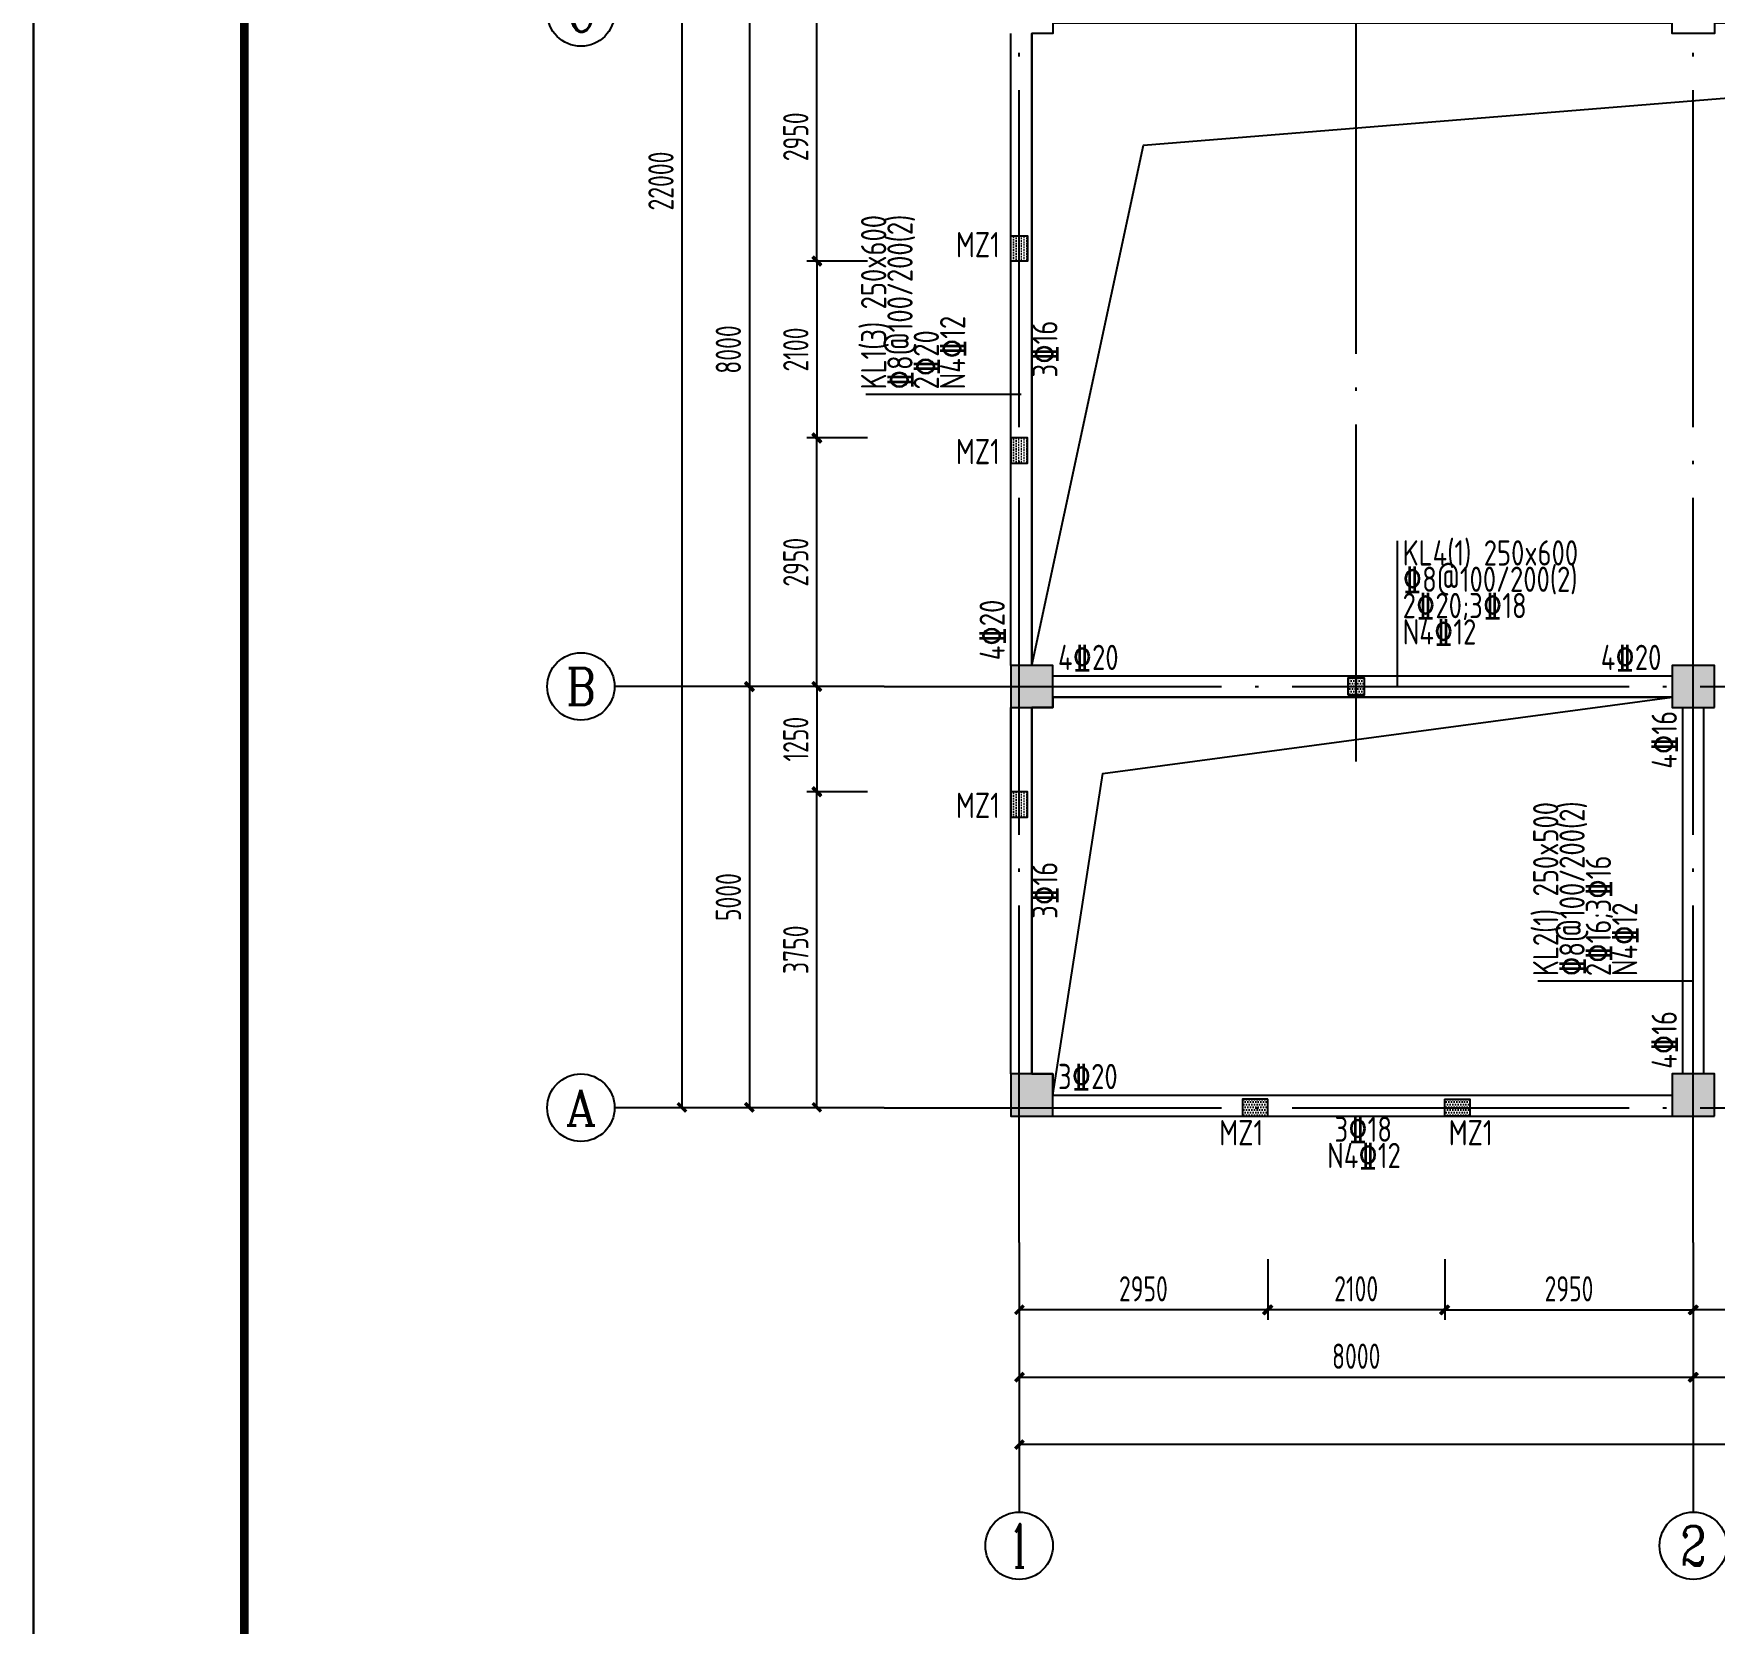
# Model space of a CAD drawing. Extents: x -25044 to 4269, y -48463 to -12228.
# Drawn here: x -12635.8 to -12436.3, y -24328.6 to -24139.9 of the extents above; entities that cross this region are included whole.
import ezdxf
from ezdxf.enums import TextEntityAlignment as Align

# ---------------------------------------------------------------- set-up
doc = ezdxf.new("R2010")
doc.units = 0
doc.header["$LTSCALE"] = 2000
doc.header["$MEASUREMENT"] = 0
doc.linetypes.add('DOTE', pattern=[2.42, 2, -0.2, 0.02, -0.2])
doc.layers.get('0').update_dxf_attribs({"linetype": 'CONTINUOUS'})
doc.layers.get('DEFPOINTS').update_dxf_attribs({"linetype": 'CONTINUOUS'})
for name, color, linetype in [('AXIS', 75, 'CONTINUOUS'), ('AXIS_TEXT', 7, 'CONTINUOUS'), ('dim', 7, 'CONTINUOUS'), ('DOTE', 1, 'DOTE'), ('WINDOW', 4, 'CONTINUOUS'), ('构造柱', 6, 'CONTINUOUS'), ('柱', 2, 'CONTINUOUS'), ('柱填充', 54, 'CONTINUOUS'), ('梁', 4, 'CONTINUOUS'), ('梁原位标注', 7, 'CONTINUOUS'), ('梁原位标注竖向', 7, 'CONTINUOUS'), ('梁集中标注', 2, 'CONTINUOUS'), ('梁集中标注竖向', 2, 'CONTINUOUS'), ('洞口边线', 253, 'CONTINUOUS')]:
    doc.layers.add(name, color=color, linetype=linetype)
doc.styles.add('_TCH_AXIS', font='COMPLEX', dxfattribs={"bigfont": 'GBCBIG'})
doc.styles.add('COMPLEX', font='COMPLEX')
doc.styles.add('GBHZ', font='gbenor.shx', dxfattribs={"width": 0.8, "bigfont": 'gbcbig.shx'})
doc.dimstyles.new('Y100', dxfattribs={"dimscale": 0, "dimtxt": 3, "dimasz": 0.01, "dimexe": 1.2, "dimexo": 2, "dimgap": 1, "dimtad": 1, "dimdec": 0, "dimlfac": 100, "dimzin": 0, "dimdsep": 46, "dimtxsty": 'GBHZ', "dimblk": 'DX', "dimcen": 0.09, "dimdle": 1, "dimclrd": 7, "dimclre": 7, "dimclrt": 7, "dimadec": 0, "dimazin": 0, "dimtfac": 1, "dimtdec": 0, "dimtix": 1, "dimtmove": 2, "dimatfit": 3, "dimldrblk": 'DX', "dimfxl": 0, "dimtolj": 1, "dimtzin": 0, "dimarcsym": 0})
pattern_1 = [(270, (-36798.8561, -36561.827), (-0.3125, -0.15625), [0, -0.3125])]

# ---------------------------------------------------------------- blocks, each defined once
blk = doc.blocks.new('_AXISO')
blk.add_circle((0, 0), 0.5)
at = {"layer": 'AXIS_TEXT', "style": 'COMPLEX', "width": 1.041667}
blk.add_attdef('A', text='', height=0.56, dxfattribs=at).set_placement((-0.25, -0.28), (0.25, -0.28), align=Align.FIT)
blk = doc.blocks.new('DX')
at = {"color": 0, "linetype": 'ByBlock', "const_width": 40}
blk.add_lwpolyline([(-54, -51), (46, 49)], dxfattribs=at)
blk = doc.blocks.new('*D185')
at = {"layer": 'DEFPOINTS', "color": 0, "transparency": 16777216}
for p in [(-12534.81, -24137.4), (-12550.81, -24217.4), (-12534.81, -24217.4)]:
    blk.add_point(p, dxfattribs=at)
at = {"layer": 'dim', "color": 7, "lineweight": -2, "transparency": 16777216}
for p, q in [((-12536.81, -24137.4), (-12552.01, -24137.4)), ((-12550.81, -24137.41), (-12550.81, -24217.39)), ((-12536.81, -24217.4), (-12552.01, -24217.4))]:
    blk.add_line(p, q, dxfattribs=at)
at = {"layer": 'dim', "color": 7, "lineweight": -2, "transparency": 16777216, "xscale": 0.01, "yscale": 0.01, "zscale": 0.01}
for p, rotation in [((-12550.81, -24137.4), 90), ((-12550.81, -24217.4), 270)]:
    blk.add_blockref('DX', p, dxfattribs=dict(at, rotation=rotation))
at = {"layer": 'dim', "color": 7, "transparency": 16777216, "insert": (-12553.31, -24177.4), "char_height": 3, "attachment_point": 5, "rotation": 90, "style": 'GBHZ'}
blk.add_mtext('\\A1;8000', dxfattribs=at)
blk = doc.blocks.new('*D186')
at = {"layer": 'DEFPOINTS', "color": 0, "transparency": 16777216}
for p in [(-12534.81, -24217.4), (-12550.81, -24267.4), (-12534.81, -24267.4)]:
    blk.add_point(p, dxfattribs=at)
at = {"layer": 'dim', "color": 7, "lineweight": -2, "transparency": 16777216}
for p, q in [((-12536.81, -24217.4), (-12552.01, -24217.4)), ((-12550.81, -24217.41), (-12550.81, -24267.39)), ((-12536.81, -24267.4), (-12552.01, -24267.4))]:
    blk.add_line(p, q, dxfattribs=at)
at = {"layer": 'dim', "color": 7, "lineweight": -2, "transparency": 16777216, "xscale": 0.01, "yscale": 0.01, "zscale": 0.01}
for p, rotation in [((-12550.81, -24217.4), 90), ((-12550.81, -24267.4), 270)]:
    blk.add_blockref('DX', p, dxfattribs=dict(at, rotation=rotation))
at = {"layer": 'dim', "color": 7, "transparency": 16777216, "insert": (-12553.31, -24242.4), "char_height": 3, "attachment_point": 5, "rotation": 90, "style": 'GBHZ'}
blk.add_mtext('\\A1;5000', dxfattribs=at)
blk = doc.blocks.new('*D187')
at = {"layer": 'DEFPOINTS', "color": 0, "transparency": 16777216}
for p in [(-12558.81, -24047.4), (-12534.81, -24047.4), (-12534.81, -24267.4)]:
    blk.add_point(p, dxfattribs=at)
at = {"layer": 'dim', "color": 7, "lineweight": -2, "transparency": 16777216}
for p, q in [((-12536.81, -24047.4), (-12560.01, -24047.4)), ((-12558.81, -24267.39), (-12558.81, -24047.41)), ((-12536.81, -24267.4), (-12560.01, -24267.4))]:
    blk.add_line(p, q, dxfattribs=at)
at = {"layer": 'dim', "color": 7, "lineweight": -2, "transparency": 16777216, "xscale": 0.01, "yscale": 0.01, "zscale": 0.01}
for p, rotation in [((-12558.81, -24047.4), 90), ((-12558.81, -24267.4), 270)]:
    blk.add_blockref('DX', p, dxfattribs=dict(at, rotation=rotation))
at = {"layer": 'dim', "color": 7, "transparency": 16777216, "insert": (-12561.31, -24157.4), "char_height": 3, "attachment_point": 5, "rotation": 90, "style": 'GBHZ'}
blk.add_mtext('\\A1;22000', dxfattribs=at)
blk = doc.blocks.new('*D188')
at = {"layer": 'DEFPOINTS', "color": 0, "transparency": 16777216}
for p in [(-12518.81, -24283.4), (-12438.81, -24283.4), (-12438.81, -24299.4)]:
    blk.add_point(p, dxfattribs=at)
at = {"layer": 'dim', "color": 7, "lineweight": -2, "transparency": 16777216}
for p, q in [((-12518.81, -24285.4), (-12518.81, -24300.6)), ((-12438.81, -24285.4), (-12438.81, -24300.6)), ((-12518.8, -24299.4), (-12438.82, -24299.4))]:
    blk.add_line(p, q, dxfattribs=at)
at = {"layer": 'dim', "color": 7, "lineweight": -2, "transparency": 16777216, "xscale": 0.01, "yscale": 0.01, "zscale": 0.01, "rotation": 180}
blk.add_blockref('DX', (-12518.81, -24299.4), dxfattribs=at)
at = {"layer": 'dim', "color": 7, "lineweight": -2, "transparency": 16777216, "xscale": 0.01, "yscale": 0.01, "zscale": 0.01}
blk.add_blockref('DX', (-12438.81, -24299.4), dxfattribs=at)
at = {"layer": 'dim', "color": 7, "transparency": 16777216, "insert": (-12478.81, -24296.9), "char_height": 3, "attachment_point": 5, "style": 'GBHZ'}
blk.add_mtext('\\A1;8000', dxfattribs=at)
blk = doc.blocks.new('*D189')
at = {"layer": 'DEFPOINTS', "color": 0, "transparency": 16777216}
for p in [(-12438.81, -24283.4), (-12338.81, -24283.4), (-12338.81, -24299.4)]:
    blk.add_point(p, dxfattribs=at)
at = {"layer": 'dim', "color": 7, "lineweight": -2, "transparency": 16777216}
for p, q in [((-12438.81, -24285.4), (-12438.81, -24300.6)), ((-12338.81, -24285.4), (-12338.81, -24300.6)), ((-12438.8, -24299.4), (-12338.82, -24299.4))]:
    blk.add_line(p, q, dxfattribs=at)
at = {"layer": 'dim', "color": 7, "lineweight": -2, "transparency": 16777216, "xscale": 0.01, "yscale": 0.01, "zscale": 0.01, "rotation": 180}
blk.add_blockref('DX', (-12438.81, -24299.4), dxfattribs=at)
at = {"layer": 'dim', "color": 7, "lineweight": -2, "transparency": 16777216, "xscale": 0.01, "yscale": 0.01, "zscale": 0.01}
blk.add_blockref('DX', (-12338.81, -24299.4), dxfattribs=at)
at = {"layer": 'dim', "color": 7, "transparency": 16777216, "insert": (-12388.81, -24296.9), "char_height": 3, "attachment_point": 5, "style": 'GBHZ'}
blk.add_mtext('\\A1;10000', dxfattribs=at)
blk = doc.blocks.new('*D190')
at = {"layer": 'DEFPOINTS', "color": 0, "transparency": 16777216}
for p in [(-12518.81, -24283.4), (-12338.81, -24283.4), (-12518.81, -24307.4)]:
    blk.add_point(p, dxfattribs=at)
at = {"layer": 'dim', "color": 7, "lineweight": -2, "transparency": 16777216}
for p, q in [((-12518.81, -24285.4), (-12518.81, -24308.6)), ((-12338.81, -24285.4), (-12338.81, -24308.6)), ((-12338.82, -24307.4), (-12518.8, -24307.4))]:
    blk.add_line(p, q, dxfattribs=at)
at = {"layer": 'dim', "color": 7, "lineweight": -2, "transparency": 16777216, "xscale": 0.01, "yscale": 0.01, "zscale": 0.01, "rotation": 180}
blk.add_blockref('DX', (-12518.81, -24307.4), dxfattribs=at)
at = {"layer": 'dim', "color": 7, "lineweight": -2, "transparency": 16777216, "xscale": 0.01, "yscale": 0.01, "zscale": 0.01}
blk.add_blockref('DX', (-12338.81, -24307.4), dxfattribs=at)
at = {"layer": 'dim', "color": 7, "transparency": 16777216, "insert": (-12428.81, -24304.9), "char_height": 3, "attachment_point": 5, "style": 'GBHZ'}
blk.add_mtext('\\A1;18000', dxfattribs=at)
blk = doc.blocks.new('*D248')
at = {"layer": 'DEFPOINTS', "color": 0, "ltscale": 0.0005, "transparency": 16777216}
for p in [(-12438.81, -24283.4), (-12399.31, -24283.4), (-12438.81, -24291.4)]:
    blk.add_point(p, dxfattribs=at)
at = {"layer": 'dim', "color": 7, "lineweight": -2, "ltscale": 0.0005, "transparency": 16777216}
for p, q in [((-12438.81, -24285.4), (-12438.81, -24292.6)), ((-12399.31, -24285.4), (-12399.31, -24292.6)), ((-12399.32, -24291.4), (-12438.8, -24291.4))]:
    blk.add_line(p, q, dxfattribs=at)
at = {"layer": 'dim', "color": 7, "lineweight": -2, "ltscale": 0.0005, "transparency": 16777216, "xscale": 0.01, "yscale": 0.01, "zscale": 0.01, "rotation": 180}
blk.add_blockref('DX', (-12438.81, -24291.4), dxfattribs=at)
at = {"layer": 'dim', "color": 7, "lineweight": -2, "ltscale": 0.0005, "transparency": 16777216, "xscale": 0.01, "yscale": 0.01, "zscale": 0.01}
blk.add_blockref('DX', (-12399.31, -24291.4), dxfattribs=at)
at = {"layer": 'dim', "color": 7, "ltscale": 0.0005, "transparency": 16777216, "insert": (-12419.06, -24288.9), "char_height": 3, "attachment_point": 5, "style": 'GBHZ'}
blk.add_mtext('\\A1;3950', dxfattribs=at)
blk = doc.blocks.new('*D251')
at = {"layer": 'DEFPOINTS', "color": 0, "ltscale": 0.0005, "transparency": 16777216}
for p in [(-12518.81, -24283.4), (-12489.31, -24283.4), (-12518.81, -24291.4)]:
    blk.add_point(p, dxfattribs=at)
at = {"layer": 'dim', "color": 7, "lineweight": -2, "ltscale": 0.0005, "transparency": 16777216}
for p, q in [((-12518.81, -24285.4), (-12518.81, -24292.6)), ((-12489.31, -24285.4), (-12489.31, -24292.6)), ((-12489.32, -24291.4), (-12518.8, -24291.4))]:
    blk.add_line(p, q, dxfattribs=at)
at = {"layer": 'dim', "color": 7, "lineweight": -2, "ltscale": 0.0005, "transparency": 16777216, "xscale": 0.01, "yscale": 0.01, "zscale": 0.01, "rotation": 180}
blk.add_blockref('DX', (-12518.81, -24291.4), dxfattribs=at)
at = {"layer": 'dim', "color": 7, "lineweight": -2, "ltscale": 0.0005, "transparency": 16777216, "xscale": 0.01, "yscale": 0.01, "zscale": 0.01}
blk.add_blockref('DX', (-12489.31, -24291.4), dxfattribs=at)
at = {"layer": 'dim', "color": 7, "ltscale": 0.0005, "transparency": 16777216, "insert": (-12504.06, -24288.9), "char_height": 3, "attachment_point": 5, "style": 'GBHZ'}
blk.add_mtext('\\A1;2950', dxfattribs=at)
blk = doc.blocks.new('*D252')
at = {"layer": 'DEFPOINTS', "color": 0, "ltscale": 0.0005, "transparency": 16777216}
for p in [(-12468.31, -24283.4), (-12438.81, -24283.4), (-12438.81, -24291.4)]:
    blk.add_point(p, dxfattribs=at)
at = {"layer": 'dim', "color": 7, "lineweight": -2, "ltscale": 0.0005, "transparency": 16777216}
for p, q in [((-12468.31, -24285.4), (-12468.31, -24292.6)), ((-12438.81, -24285.4), (-12438.81, -24292.6)), ((-12468.3, -24291.4), (-12438.82, -24291.4))]:
    blk.add_line(p, q, dxfattribs=at)
at = {"layer": 'dim', "color": 7, "lineweight": -2, "ltscale": 0.0005, "transparency": 16777216, "xscale": 0.01, "yscale": 0.01, "zscale": 0.01, "rotation": 180}
blk.add_blockref('DX', (-12468.31, -24291.4), dxfattribs=at)
at = {"layer": 'dim', "color": 7, "lineweight": -2, "ltscale": 0.0005, "transparency": 16777216, "xscale": 0.01, "yscale": 0.01, "zscale": 0.01}
blk.add_blockref('DX', (-12438.81, -24291.4), dxfattribs=at)
at = {"layer": 'dim', "color": 7, "ltscale": 0.0005, "transparency": 16777216, "insert": (-12453.56, -24288.9), "char_height": 3, "attachment_point": 5, "style": 'GBHZ'}
blk.add_mtext('\\A1;2950', dxfattribs=at)
blk = doc.blocks.new('*D253')
at = {"layer": 'DEFPOINTS', "color": 0, "ltscale": 0.0005, "transparency": 16777216}
for p in [(-12489.31, -24283.4), (-12468.31, -24283.4), (-12489.31, -24291.4)]:
    blk.add_point(p, dxfattribs=at)
at = {"layer": 'dim', "color": 7, "lineweight": -2, "ltscale": 0.0005, "transparency": 16777216}
for p, q in [((-12489.31, -24285.4), (-12489.31, -24292.6)), ((-12468.31, -24285.4), (-12468.31, -24292.6)), ((-12468.32, -24291.4), (-12489.3, -24291.4))]:
    blk.add_line(p, q, dxfattribs=at)
at = {"layer": 'dim', "color": 7, "lineweight": -2, "ltscale": 0.0005, "transparency": 16777216, "xscale": 0.01, "yscale": 0.01, "zscale": 0.01, "rotation": 180}
blk.add_blockref('DX', (-12489.31, -24291.4), dxfattribs=at)
at = {"layer": 'dim', "color": 7, "lineweight": -2, "ltscale": 0.0005, "transparency": 16777216, "xscale": 0.01, "yscale": 0.01, "zscale": 0.01}
blk.add_blockref('DX', (-12468.31, -24291.4), dxfattribs=at)
at = {"layer": 'dim', "color": 7, "ltscale": 0.0005, "transparency": 16777216, "insert": (-12478.81, -24288.9), "char_height": 3, "attachment_point": 5, "style": 'GBHZ'}
blk.add_mtext('\\A1;2100', dxfattribs=at)
blk = doc.blocks.new('*D254')
at = {"layer": 'DEFPOINTS', "color": 0, "ltscale": 0.0005, "transparency": 16777216}
for p in [(-12534.81, -24217.4), (-12542.81, -24229.9), (-12534.81, -24229.9)]:
    blk.add_point(p, dxfattribs=at)
at = {"layer": 'dim', "color": 7, "lineweight": -2, "ltscale": 0.0005, "transparency": 16777216}
for p, q in [((-12536.81, -24217.4), (-12544.01, -24217.4)), ((-12542.81, -24217.41), (-12542.81, -24229.89)), ((-12536.81, -24229.9), (-12544.01, -24229.9))]:
    blk.add_line(p, q, dxfattribs=at)
at = {"layer": 'dim', "color": 7, "lineweight": -2, "ltscale": 0.0005, "transparency": 16777216, "xscale": 0.01, "yscale": 0.01, "zscale": 0.01}
for p, rotation in [((-12542.81, -24217.4), 90), ((-12542.81, -24229.9), 270)]:
    blk.add_blockref('DX', p, dxfattribs=dict(at, rotation=rotation))
at = {"layer": 'dim', "color": 7, "ltscale": 0.0005, "transparency": 16777216, "insert": (-12545.31, -24223.65), "char_height": 3, "attachment_point": 5, "rotation": 90, "style": 'GBHZ'}
blk.add_mtext('\\A1;1250', dxfattribs=at)
blk = doc.blocks.new('*D255')
at = {"layer": 'DEFPOINTS', "color": 0, "ltscale": 0.0005, "transparency": 16777216}
for p in [(-12542.81, -24229.9), (-12534.81, -24229.9), (-12534.81, -24267.4)]:
    blk.add_point(p, dxfattribs=at)
at = {"layer": 'dim', "color": 7, "lineweight": -2, "ltscale": 0.0005, "transparency": 16777216}
for p, q in [((-12536.81, -24229.9), (-12544.01, -24229.9)), ((-12542.81, -24267.39), (-12542.81, -24229.91)), ((-12536.81, -24267.4), (-12544.01, -24267.4))]:
    blk.add_line(p, q, dxfattribs=at)
at = {"layer": 'dim', "color": 7, "lineweight": -2, "ltscale": 0.0005, "transparency": 16777216, "xscale": 0.01, "yscale": 0.01, "zscale": 0.01}
for p, rotation in [((-12542.81, -24229.9), 90), ((-12542.81, -24267.4), 270)]:
    blk.add_blockref('DX', p, dxfattribs=dict(at, rotation=rotation))
at = {"layer": 'dim', "color": 7, "ltscale": 0.0005, "transparency": 16777216, "insert": (-12545.31, -24248.65), "char_height": 3, "attachment_point": 5, "rotation": 90, "style": 'GBHZ'}
blk.add_mtext('\\A1;3750', dxfattribs=at)
blk = doc.blocks.new('*D301')
at = {"layer": 'DEFPOINTS', "color": 0, "ltscale": 0.0005, "transparency": 16777216}
for p in [(-12534.81, -24166.9), (-12542.81, -24187.9), (-12534.81, -24187.9)]:
    blk.add_point(p, dxfattribs=at)
at = {"layer": 'dim', "color": 7, "lineweight": -2, "ltscale": 0.0005, "transparency": 16777216}
for p, q in [((-12536.81, -24166.9), (-12544.01, -24166.9)), ((-12542.81, -24166.91), (-12542.81, -24187.89)), ((-12536.81, -24187.9), (-12544.01, -24187.9))]:
    blk.add_line(p, q, dxfattribs=at)
at = {"layer": 'dim', "color": 7, "lineweight": -2, "ltscale": 0.0005, "transparency": 16777216, "xscale": 0.01, "yscale": 0.01, "zscale": 0.01}
for p, rotation in [((-12542.81, -24166.9), 90), ((-12542.81, -24187.9), 270)]:
    blk.add_blockref('DX', p, dxfattribs=dict(at, rotation=rotation))
at = {"layer": 'dim', "color": 7, "ltscale": 0.0005, "transparency": 16777216, "insert": (-12545.31, -24177.4), "char_height": 3, "attachment_point": 5, "rotation": 90, "style": 'GBHZ'}
blk.add_mtext('\\A1;2100', dxfattribs=at)
blk = doc.blocks.new('*D302')
at = {"layer": 'DEFPOINTS', "color": 0, "ltscale": 0.0005, "transparency": 16777216}
for p in [(-12542.81, -24187.9), (-12534.81, -24187.9), (-12534.81, -24217.4)]:
    blk.add_point(p, dxfattribs=at)
at = {"layer": 'dim', "color": 7, "lineweight": -2, "ltscale": 0.0005, "transparency": 16777216}
for p, q in [((-12536.81, -24187.9), (-12544.01, -24187.9)), ((-12542.81, -24217.39), (-12542.81, -24187.91)), ((-12536.81, -24217.4), (-12544.01, -24217.4))]:
    blk.add_line(p, q, dxfattribs=at)
at = {"layer": 'dim', "color": 7, "lineweight": -2, "ltscale": 0.0005, "transparency": 16777216, "xscale": 0.01, "yscale": 0.01, "zscale": 0.01}
for p, rotation in [((-12542.81, -24187.9), 90), ((-12542.81, -24217.4), 270)]:
    blk.add_blockref('DX', p, dxfattribs=dict(at, rotation=rotation))
at = {"layer": 'dim', "color": 7, "ltscale": 0.0005, "transparency": 16777216, "insert": (-12545.31, -24202.65), "char_height": 3, "attachment_point": 5, "rotation": 90, "style": 'GBHZ'}
blk.add_mtext('\\A1;2950', dxfattribs=at)
blk = doc.blocks.new('*D303')
at = {"layer": 'DEFPOINTS', "color": 0, "ltscale": 0.0005, "transparency": 16777216}
for p in [(-12542.81, -24137.4), (-12534.81, -24137.4), (-12534.81, -24166.9)]:
    blk.add_point(p, dxfattribs=at)
at = {"layer": 'dim', "color": 7, "lineweight": -2, "ltscale": 0.0005, "transparency": 16777216}
for p, q in [((-12536.81, -24137.4), (-12544.01, -24137.4)), ((-12542.81, -24166.89), (-12542.81, -24137.41)), ((-12536.81, -24166.9), (-12544.01, -24166.9))]:
    blk.add_line(p, q, dxfattribs=at)
at = {"layer": 'dim', "color": 7, "lineweight": -2, "ltscale": 0.0005, "transparency": 16777216, "xscale": 0.01, "yscale": 0.01, "zscale": 0.01}
for p, rotation in [((-12542.81, -24137.4), 90), ((-12542.81, -24166.9), 270)]:
    blk.add_blockref('DX', p, dxfattribs=dict(at, rotation=rotation))
at = {"layer": 'dim', "color": 7, "ltscale": 0.0005, "transparency": 16777216, "insert": (-12545.31, -24152.15), "char_height": 3, "attachment_point": 5, "rotation": 90, "style": 'GBHZ'}
blk.add_mtext('\\A1;2950', dxfattribs=at)

msp = doc.modelspace()

# ---------------------------------------------------------------- hatches: boundary and pattern name
at = {"layer": '构造柱', "linetype": 'ByBlock'}
h = msp.add_hatch(dxfattribs=at)
h.set_pattern_fill('DOTS', color=256, scale=5, angle=90, style=0)
h.set_pattern_definition(pattern_1)
h.paths.add_polyline_path([(-12519.807, -24163.898), (-12519.807, -24166.898), (-12517.807, -24166.898), (-12517.807, -24163.898)])
h = msp.add_hatch(dxfattribs=at)
h.set_pattern_fill('DOTS', color=256, scale=5, angle=90, style=0)
h.set_pattern_definition(pattern_1)
h.paths.add_polyline_path([(-12519.807, -24190.898), (-12519.807, -24187.898), (-12517.807, -24187.898), (-12517.807, -24190.898)])
h = msp.add_hatch(dxfattribs=at)
h.set_pattern_fill('DOTS', color=256, scale=5, style=0)
h.set_pattern_definition([(0, (-2018.77014, -8991.10753), (0.15625, 0.3125), [0, -0.3125])])
h.paths.add_polyline_path([(-12477.807, -24216.398), (-12479.807, -24216.398), (-12479.807, -24218.398), (-12477.807, -24218.398)])
h = msp.add_hatch(dxfattribs=at)
h.set_pattern_fill('DOTS', color=256, scale=5, angle=90, style=0)
h.set_pattern_definition([(270, (-36798.8561, -36603.827), (-0.3125, -0.15625), [0, -0.3125])])
h.paths.add_polyline_path([(-12519.807, -24232.898), (-12519.807, -24229.898), (-12517.807, -24229.898), (-12517.807, -24232.898)])
h = msp.add_hatch(dxfattribs=at)
h.set_pattern_fill('DOTS', color=256, scale=5, style=0)
h.set_pattern_definition([(180, (-24863.2366, 12.65135), (-0.15625, 0.3125), [0, -0.3125])])
h.paths.add_polyline_path([(-12492.307, -24266.398), (-12489.307, -24266.398), (-12489.307, -24268.398), (-12492.307, -24268.398)])
h = msp.add_hatch(dxfattribs=at)
h.set_pattern_fill('DOTS', color=256, scale=5, style=0)
h.set_pattern_definition([(0, (-94.37775, 12.65135), (0.15625, 0.3125), [0, -0.3125])])
h.paths.add_polyline_path([(-12465.307, -24266.398), (-12468.307, -24266.398), (-12468.307, -24268.398), (-12465.307, -24268.398)])
at = {"layer": '柱填充', "ltscale": 0.0005}
for points in [[(-12514.807, -24219.898), (-12514.807, -24214.898), (-12519.807, -24214.898), (-12519.807, -24219.898)], [(-12436.307, -24219.898), (-12436.307, -24214.898), (-12441.307, -24214.898), (-12441.307, -24219.898)], [(-12514.807, -24268.398), (-12514.807, -24263.398), (-12519.807, -24263.398), (-12519.807, -24268.398)], [(-12436.307, -24268.398), (-12436.307, -24263.398), (-12441.307, -24263.398), (-12441.307, -24268.398)]]:
    msp.add_hatch(color=256, dxfattribs=at).paths.add_polyline_path(points)

# ---------------------------------------------------------------- linework, layer by layer
for p, q in [((-12635.75, -24537.563), (-12635.75, -23943.563)), ((-12635.75, -23943.563), (-12635.75, -24537.563))]:
    msp.add_line(p, q)
at = {"color": 0, "const_width": 1}
msp.add_lwpolyline([(-11594.5, -24527.563), (-12610.75, -24527.563), (-12610.75, -23953.563), (-11594.5, -23953.563)], close=True, dxfattribs=at)
at = {"layer": 'AXIS', "color": 0}
for p, q in [((-12534.807, -24217.398), (-12566.807, -24217.398)), ((-12534.807, -24267.398), (-12566.807, -24267.398)), ((-12518.807, -24283.398), (-12518.807, -24315.398)), ((-12438.807, -24283.398), (-12438.807, -24315.398))]:
    msp.add_line(p, q, dxfattribs=at)
at = {"layer": 'DOTE', "linetype": 'DOTE', "ltscale": 0.01}
for p, q in [((-12518.807, -24283.398), (-12518.807, -24031.398)), ((-12478.807, -24226.318), (-12478.807, -24031.398)), ((-12438.807, -24283.398), (-12438.807, -24031.398)), ((-12534.807, -24217.398), (-12322.807, -24217.398)), ((-12534.807, -24267.398), (-12322.807, -24267.398))]:
    msp.add_line(p, q, dxfattribs=at)
at = {"layer": 'WINDOW', "color": 0}
for p, q in [((-12519.807, -24219.898), (-12519.807, -24229.898)), ((-12489.307, -24268.398), (-12468.307, -24268.398))]:
    msp.add_line(p, q, dxfattribs=at)
at = {"layer": '构造柱', "linetype": 'ByBlock'}
for points in [[(-12519.807, -24166.898), (-12519.807, -24163.898), (-12517.807, -24163.898), (-12517.807, -24166.898)], [(-12519.807, -24187.898), (-12519.807, -24190.898), (-12517.807, -24190.898), (-12517.807, -24187.898)], [(-12519.807, -24229.898), (-12519.807, -24232.898), (-12517.807, -24232.898), (-12517.807, -24229.898)], [(-12489.307, -24266.398), (-12492.307, -24266.398), (-12492.307, -24268.398), (-12489.307, -24268.398)], [(-12468.307, -24266.398), (-12465.307, -24266.398), (-12465.307, -24268.398), (-12468.307, -24268.398)]]:
    msp.add_lwpolyline(points, close=True, dxfattribs=at)
at = {"layer": '构造柱'}
msp.add_lwpolyline([(-12479.807, -24218.398), (-12477.807, -24218.398), (-12477.807, -24216.398), (-12479.807, -24216.398)], close=True, dxfattribs=at)
at = {"layer": '柱'}
for points in [[(-12514.807, -24219.898), (-12514.807, -24214.898), (-12519.807, -24214.898), (-12519.807, -24219.898), (-12514.807, -24219.898)], [(-12436.307, -24219.898), (-12436.307, -24214.898), (-12441.307, -24214.898), (-12441.307, -24219.898), (-12436.307, -24219.898)], [(-12514.807, -24268.398), (-12514.807, -24263.398), (-12519.807, -24263.398), (-12519.807, -24268.398), (-12514.807, -24268.398)], [(-12436.307, -24268.398), (-12436.307, -24263.398), (-12441.307, -24263.398), (-12441.307, -24268.398), (-12436.307, -24268.398)]]:
    msp.add_lwpolyline(points, dxfattribs=at)
at = {"layer": '梁'}
for p, q in [((-12519.807, -24214.898), (-12519.807, -24139.898)), ((-12517.307, -24214.898), (-12517.307, -24139.898)), ((-12514.807, -24216.148), (-12441.307, -24216.148)), ((-12519.807, -24263.398), (-12519.807, -24219.898)), ((-12517.307, -24263.398), (-12517.307, -24219.898)), ((-12514.807, -24218.648), (-12441.307, -24218.648)), ((-12440.057, -24263.398), (-12440.057, -24219.898)), ((-12437.557, -24263.398), (-12437.557, -24219.898)), ((-12514.807, -24265.898), (-12441.307, -24265.898)), ((-12514.807, -24268.398), (-12441.307, -24268.398))]:
    msp.add_line(p, q, dxfattribs=at)
at = {"layer": '梁集中标注'}
msp.add_line((-12473.909, -24217.398), (-12473.909, -24200.121), dxfattribs=at)
at = {"layer": '梁集中标注竖向'}
for p, q in [((-12518.557, -24182.756), (-12536.995, -24182.756)), ((-12438.807, -24252.398), (-12457.245, -24252.398))]:
    msp.add_line(p, q, dxfattribs=at)
at = {"layer": '洞口边线'}
for points in [[(-12340.307, -24139.898), (-12342.807, -24139.898), (-12342.807, -24138.648), (-12436.307, -24138.648), (-12436.307, -24139.898), (-12441.307, -24139.898), (-12441.307, -24138.648), (-12514.807, -24138.648), (-12514.807, -24139.898), (-12517.307, -24139.898), (-12517.307, -24214.898), (-12504.049, -24153.156), (-12340.307, -24139.898)], [(-12441.307, -24218.648), (-12514.807, -24218.648), (-12514.807, -24219.898), (-12517.307, -24219.898), (-12517.307, -24263.398), (-12514.807, -24263.398), (-12514.807, -24265.898), (-12508.881, -24227.748), (-12441.307, -24218.648)]]:
    msp.add_lwpolyline(points, close=True, dxfattribs=at)

# ---------------------------------------------------------------- block references
at = {"layer": 'AXIS', "color": 0}
ref = msp.add_blockref('_AXISO', (-12570.807, -24137.398), dxfattribs=dict(at, xscale=8, yscale=8, zscale=8))
ref.add_attrib('A', 'C', dxfattribs={"layer": 'AXIS_TEXT', "color": 0, "height": 4.557, "style": '_TCH_AXIS'}).set_placement((-12572.435, -24139.676), (-12569.18, -24139.676), align=Align.FIT)
ref = msp.add_blockref('_AXISO', (-12570.807, -24217.398), dxfattribs=dict(at, xscale=8, yscale=8, zscale=8))
ref.add_attrib('A', 'B', dxfattribs={"layer": 'AXIS_TEXT', "color": 0, "height": 4.353, "style": '_TCH_AXIS'}).set_placement((-12572.569, -24219.574), (-12569.045, -24219.574), align=Align.FIT)
ref = msp.add_blockref('_AXISO', (-12570.807, -24267.398), dxfattribs=dict(at, xscale=8, yscale=8, zscale=8))
ref.add_attrib('A', 'A', dxfattribs={"layer": 'AXIS_TEXT', "color": 0, "height": 4.252, "style": '_TCH_AXIS'}).set_placement((-12572.629, -24269.524), (-12568.985, -24269.524), align=Align.FIT)
ref = msp.add_blockref('_AXISO', (-12518.807, -24319.398), dxfattribs=dict(at, xscale=8, yscale=8, zscale=8))
ref.add_attrib('A', '1', dxfattribs={"layer": 'AXIS_TEXT', "color": 0, "height": 5.147, "style": '_TCH_AXIS'}).set_placement((-12519.91, -24321.971), (-12517.704, -24321.971), align=Align.FIT)
ref = msp.add_blockref('_AXISO', (-12438.807, -24319.398), dxfattribs=dict(at, xscale=8, yscale=8, zscale=8))
ref.add_attrib('A', '2', dxfattribs={"layer": 'AXIS_TEXT', "color": 0, "height": 4.659, "style": '_TCH_AXIS'}).set_placement((-12440.36, -24321.727), (-12437.254, -24321.727), align=Align.FIT)

# ---------------------------------------------------------------- texts
at = {"layer": '构造柱', "linetype": 'ByBlock', "style": 'GBHZ', "width": 0.9}
for rotation, p in [(0.00001, (-12526.303, -24166.452)), (359.99999, (-12526.303, -24191.01)), (359.99999, (-12526.303, -24233.01)), (359.99999, (-12495.061, -24271.869)), (0.00001, (-12467.833, -24271.869))]:
    msp.add_text('MZ1', height=3, rotation=rotation, dxfattribs=at).set_placement(p)
at = {"layer": '梁原位标注', "color": 1, "style": 'GBHZ', "width": 0.9}
for s, p in [('4%%13220', (-12514.195, -24215.448)), ('4%%13220', (-12449.79, -24215.448)), ('3%%13220', (-12514.195, -24265.198)), ('3%%13218', (-12481.382, -24271.448))]:
    msp.add_text(s, height=3, dxfattribs=at).set_placement(p)
at = {"layer": '梁原位标注', "style": 'GBHZ', "width": 0.9}
msp.add_text('N4%%13212', height=3, dxfattribs=at).set_placement((-12482.257, -24274.573))
at = {"layer": '梁原位标注竖向', "style": 'GBHZ', "width": 0.9}
for s, p in [('3%%13216', (-12514.257, -24180.723)), ('4%%13216', (-12440.757, -24227.16)), ('4%%13216', (-12440.757, -24262.785))]:
    msp.add_text(s, height=3, rotation=90, dxfattribs=at).set_placement(p)
at = {"layer": '梁原位标注竖向', "color": 1, "style": 'GBHZ', "width": 0.9}
for s, p in [('4%%13220', (-12520.507, -24214.285)), ('3%%13216', (-12514.257, -24244.973))]:
    msp.add_text(s, height=3, rotation=90, dxfattribs=at).set_placement(p)
at = {"layer": '梁集中标注', "style": 'GBHZ', "width": 0.9}
for s, p in [('KL4(1) 250x600', (-12473.296, -24203.043)), ('%%1328@100/200(2)', (-12473.296, -24206.168)), ('N4%%13212', (-12473.296, -24212.418))]:
    msp.add_text(s, height=3, dxfattribs=at).set_placement(p)
at = {"layer": '梁集中标注', "color": 1, "style": 'GBHZ', "width": 0.9}
msp.add_text('2%%13220;3%%13218', height=3, dxfattribs=at).set_placement((-12473.296, -24209.293))
at = {"layer": '梁集中标注竖向', "style": 'GBHZ', "width": 0.9}
for s, p in [('KL1(3) 250x600', (-12534.57, -24182.143)), ('%%1328@100/200(2)', (-12531.445, -24182.143)), ('N4%%13212', (-12525.195, -24182.143)), ('2%%13220', (-12528.32, -24182.143)), ('KL2(1) 250x500', (-12454.82, -24251.785)), ('%%1328@100/200(2)', (-12451.695, -24251.785)), ('N4%%13212', (-12445.445, -24251.785))]:
    msp.add_text(s, height=3, rotation=90, dxfattribs=at).set_placement(p)
at = {"layer": '梁集中标注竖向', "color": 1, "style": 'GBHZ', "width": 0.9}
msp.add_text('2%%13216;3%%13216', height=3, rotation=90, dxfattribs=at).set_placement((-12448.57, -24251.785))

# ---------------------------------------------------------------- dimensions: what is measured, and where the dimension line sits
at = {"layer": 'dim'}
for base, p1, p2, picture, middle in [((-12558.807, -24047.398), (-12534.807, -24267.398), (-12534.807, -24047.398), '*D187', (-12561.307, -24157.398)), ((-12550.807, -24217.398), (-12534.807, -24137.398), (-12534.807, -24217.398), '*D185', (-12553.307, -24177.398)), ((-12550.807, -24267.398), (-12534.807, -24217.398), (-12534.807, -24267.398), '*D186', (-12553.307, -24242.398))]:
    dim = msp.add_linear_dim(base=base, p1=p1, p2=p2, angle=90, dimstyle='Y100', override={"dimscale": 1, "dimfxl": 150}, dxfattribs=at)
    dim.commit()
    dim.dimension.update_dxf_attribs({"geometry": picture, "text_midpoint": middle})
at = {"layer": 'dim', "ltscale": 0.0005}
for base, p1, p2, angle, picture, middle in [((-12542.807, -24137.398), (-12534.807, -24166.898), (-12534.807, -24137.398), 270, '*D303', (-12545.307, -24152.148)), ((-12542.807, -24187.898), (-12534.807, -24166.898), (-12534.807, -24187.898), 90, '*D301', (-12545.307, -24177.398)), ((-12542.807, -24187.898), (-12534.807, -24217.398), (-12534.807, -24187.898), 270, '*D302', (-12545.307, -24202.648)), ((-12542.807, -24229.898), (-12534.807, -24217.398), (-12534.807, -24229.898), 90, '*D254', (-12545.307, -24223.648)), ((-12542.807, -24229.898), (-12534.807, -24267.398), (-12534.807, -24229.898), 270, '*D255', (-12545.307, -24248.648)), ((-12518.807, -24291.398), (-12489.307, -24283.398), (-12518.807, -24283.398), 180, '*D251', (-12504.057, -24288.898)), ((-12489.307, -24291.398), (-12468.307, -24283.398), (-12489.307, -24283.398), 180, '*D253', (-12478.807, -24288.898)), ((-12438.807, -24291.398), (-12399.307, -24283.398), (-12438.807, -24283.398), 180, '*D248', (-12419.057, -24288.898))]:
    dim = msp.add_linear_dim(base=base, p1=p1, p2=p2, angle=angle, dimstyle='Y100', override={"dimscale": 1}, dxfattribs=at)
    dim.commit()
    dim.dimension.update_dxf_attribs({"geometry": picture, "text_midpoint": middle})
at = {"layer": 'dim'}
for base, p1, p2, picture, middle in [((-12438.807, -24299.398), (-12518.807, -24283.398), (-12438.807, -24283.398), '*D188', (-12478.807, -24296.898)), ((-12518.807, -24307.398), (-12338.807, -24283.398), (-12518.807, -24283.398), '*D190', (-12428.807, -24304.898)), ((-12338.807, -24299.398), (-12438.807, -24283.398), (-12338.807, -24283.398), '*D189', (-12388.807, -24296.898))]:
    dim = msp.add_linear_dim(base=base, p1=p1, p2=p2, dimstyle='Y100', override={"dimscale": 1, "dimfxl": 150}, dxfattribs=at)
    dim.commit()
    dim.dimension.update_dxf_attribs({"geometry": picture, "text_midpoint": middle})
at = {"layer": 'dim', "ltscale": 0.0005}
dim = msp.add_linear_dim(base=(-12438.807, -24291.398), p1=(-12468.307, -24283.398), p2=(-12438.807, -24283.398), dimstyle='Y100', override={"dimscale": 1}, dxfattribs=at)
dim.commit()
dim.dimension.update_dxf_attribs({"geometry": '*D252', "text_midpoint": (-12453.557, -24288.898)})

doc.saveas('drawing.dxf')
